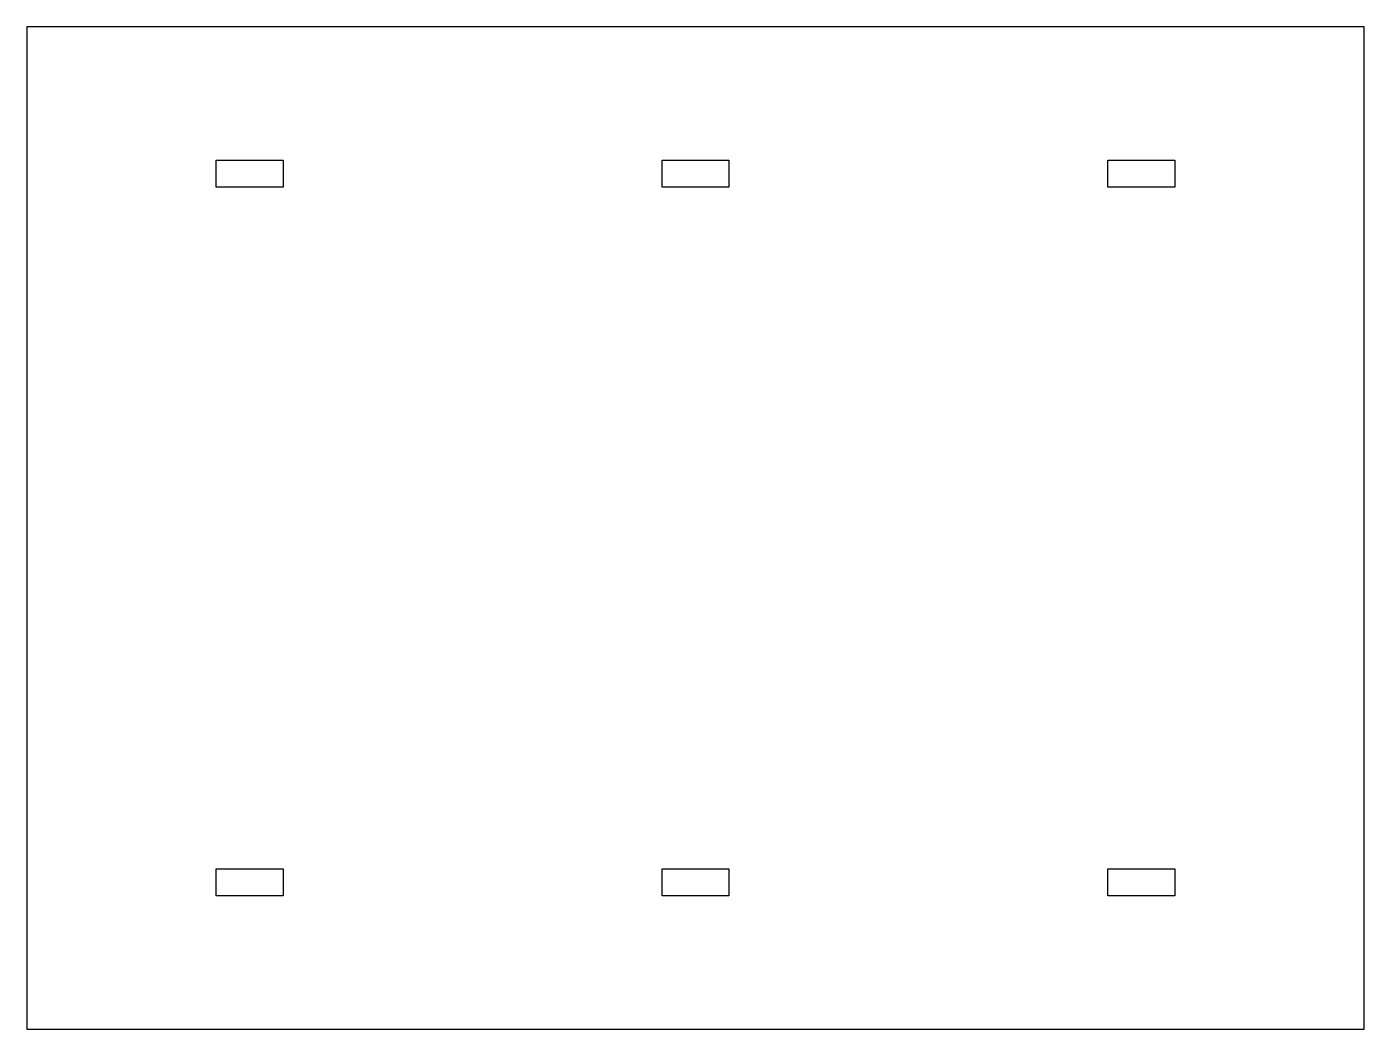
# Model space of a CAD drawing. Header units: millimetres. Extents: x 0 to 300, y 0 to 225.
import ezdxf

# ---------------------------------------------------------------- set-up
doc = ezdxf.new("R2010")
doc.units = ezdxf.units.MM
doc.layers.get('0').update_dxf_attribs({"true_color": 0xffffff})

msp = doc.modelspace()

# ---------------------------------------------------------------- linework, layer by layer
at = {"color": 7, "linetype": 'Continuous', "true_color": 0xffffff}
for p, q in [((0, 225), (0, 0)), ((300, 225), (0, 225)), ((300, 0), (300, 225)), ((42.5, 189.03), (42.5, 195.03)), ((42.5, 195.03), (57.5, 195.03)), ((57.5, 195.03), (57.5, 189.03)), ((142.5, 189.03), (142.5, 195.03)), ((142.5, 195.03), (157.5, 195.03)), ((157.5, 195.03), (157.5, 189.03)), ((242.5, 195.03), (257.5, 195.03)), ((242.5, 189.03), (242.5, 195.03)), ((257.5, 195.03), (257.5, 189.03)), ((57.5, 189.03), (42.5, 189.03)), ((157.5, 189.03), (142.5, 189.03)), ((257.5, 189.03), (242.5, 189.03)), ((42.5, 29.97), (42.5, 35.97)), ((42.5, 35.97), (57.5, 35.97)), ((57.5, 35.97), (57.5, 29.97)), ((142.5, 35.97), (157.5, 35.97)), ((142.5, 29.97), (142.5, 35.97)), ((157.5, 35.97), (157.5, 29.97)), ((242.5, 35.97), (257.5, 35.97)), ((242.5, 29.97), (242.5, 35.97)), ((257.5, 35.97), (257.5, 29.97)), ((57.5, 29.97), (42.5, 29.97)), ((157.5, 29.97), (142.5, 29.97)), ((257.5, 29.97), (242.5, 29.97)), ((0, 0), (300, 0))]:
    msp.add_line(p, q, dxfattribs=at)

doc.saveas('drawing.dxf')
